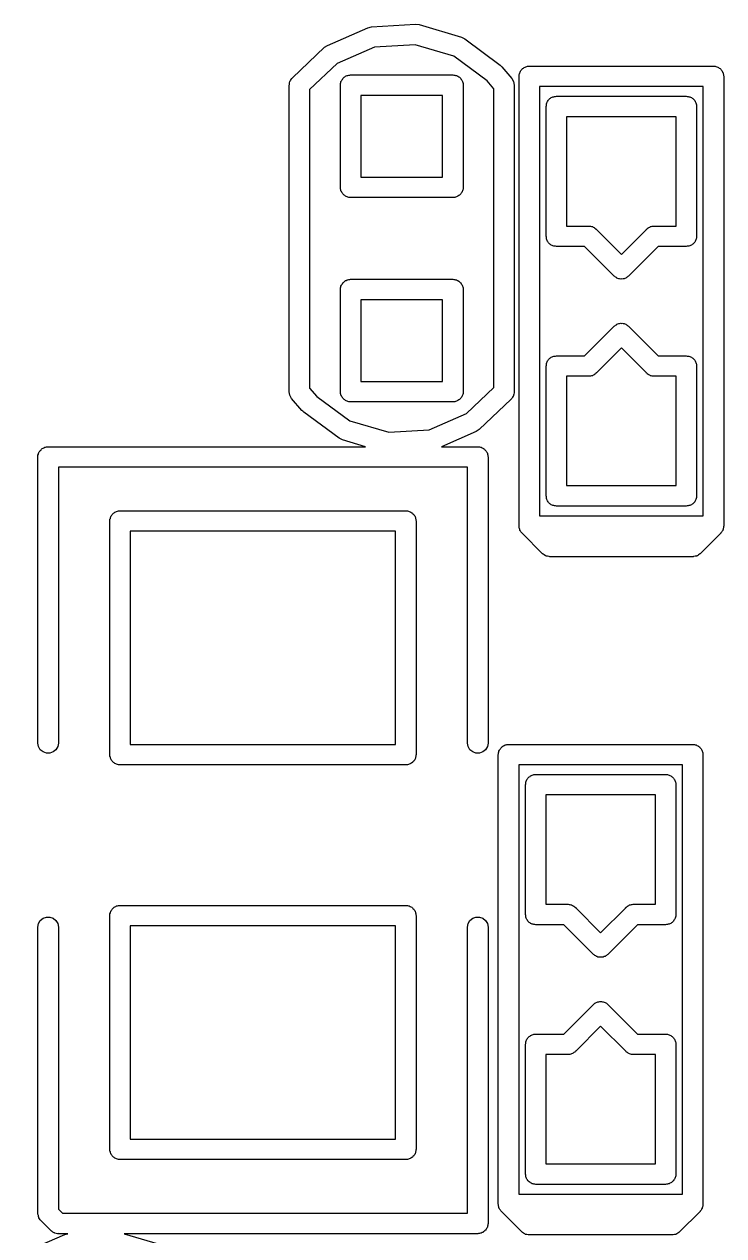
# Model space of a CAD drawing. Extents: x 105.1 to 166.9, y -128.1 to -71.6.
# Drawn here: x 149.02 to 152.44, y -91.99 to -86.06 of the extents above; entities that cross this region are included whole.
import ezdxf

# ---------------------------------------------------------------- set-up
doc = ezdxf.new("R2010")
doc.units = 0
doc.header["$MEASUREMENT"] = 0
doc.layers.add('BLACK', color=7, linetype='CONTINUOUS')

msp = doc.modelspace()

# ---------------------------------------------------------------- linework, layer by layer
at = {"layer": 'Black'}
for p, q in [((150.503, -86.1671), (150.701, -86.081)), ((150.701, -86.081), (150.718, -86.077)), ((150.718, -86.077), (150.934, -86.0638)), ((150.718, -86.077), (150.718, -86.077)), ((150.934, -86.0638), (150.934, -86.0638)), ((150.934, -86.0638), (150.951, -86.0658)), ((150.951, -86.0658), (151.158, -86.1272)), ((150.489, -86.1767), (150.503, -86.1671)), ((150.931, -86.1642), (150.733, -86.1762)), ((151.121, -86.2206), (150.931, -86.1642)), ((151.158, -86.1272), (151.174, -86.1349)), ((151.174, -86.1349), (151.347, -86.2635)), ((150.332, -86.3253), (150.489, -86.1767)), ((150.489, -86.1767), (150.489, -86.1767)), ((150.733, -86.1762), (150.551, -86.2553)), ((151.283, -86.3403), (151.121, -86.2206)), ((150.551, -86.2553), (150.416, -86.3831)), ((151.347, -86.2635), (151.351, -86.2677)), ((151.351, -86.2677), (151.356, -86.2715)), ((151.356, -86.2715), (151.404, -86.3295)), ((151.446, -86.2935), (151.449, -86.2902)), ((151.449, -86.2902), (151.451, -86.2864)), ((151.451, -86.2864), (151.455, -86.2836)), ((151.455, -86.2836), (151.457, -86.2802)), ((151.457, -86.2802), (151.461, -86.278)), ((151.461, -86.278), (151.465, -86.2752)), ((151.465, -86.2752), (151.469, -86.2737)), ((151.469, -86.2737), (151.473, -86.2715)), ((151.473, -86.2715), (151.477, -86.2708)), ((151.477, -86.2708), (151.481, -86.2693)), ((151.481, -86.2693), (151.485, -86.2693)), ((151.485, -86.2693), (151.49, -86.2685)), ((151.49, -86.2685), (152.39, -86.2685)), ((152.39, -86.2685), (152.394, -86.2693)), ((152.394, -86.2693), (152.398, -86.2693)), ((152.398, -86.2693), (152.402, -86.2708)), ((152.402, -86.2708), (152.407, -86.2715)), ((152.407, -86.2715), (152.411, -86.2737)), ((152.411, -86.2737), (152.415, -86.2752)), ((152.415, -86.2752), (152.418, -86.278)), ((152.418, -86.278), (152.422, -86.2802)), ((152.422, -86.2802), (152.425, -86.2836)), ((152.425, -86.2836), (152.428, -86.2864)), ((152.428, -86.2864), (152.43, -86.2902)), ((152.43, -86.2902), (152.433, -86.2935)), ((150.317, -86.3559), (150.318, -86.3503)), ((150.318, -86.3503), (150.319, -86.3445)), ((150.319, -86.3445), (150.321, -86.342)), ((150.321, -86.342), (150.322, -86.3393)), ((150.322, -86.3393), (150.325, -86.3346)), ((150.325, -86.3346), (150.328, -86.3295)), ((150.328, -86.3295), (150.33, -86.3276)), ((150.33, -86.3276), (150.332, -86.3253)), ((150.567, -86.3531), (150.569, -86.349)), ((150.569, -86.3447), (150.571, -86.3409)), ((150.569, -86.349), (150.569, -86.3447)), ((150.571, -86.3409), (150.573, -86.3368)), ((150.573, -86.3368), (150.576, -86.3334)), ((150.576, -86.3334), (150.578, -86.3297)), ((150.578, -86.3297), (150.581, -86.3268)), ((150.581, -86.3268), (150.584, -86.3235)), ((150.584, -86.3235), (150.588, -86.3213)), ((150.588, -86.3213), (150.591, -86.3185)), ((150.591, -86.3185), (150.595, -86.317)), ((150.595, -86.317), (150.599, -86.3148)), ((150.599, -86.3148), (150.603, -86.3141)), ((150.603, -86.3141), (150.608, -86.3126)), ((150.608, -86.3126), (150.612, -86.3126)), ((150.612, -86.3126), (150.616, -86.3118)), ((150.616, -86.3118), (151.116, -86.3118)), ((151.116, -86.3118), (151.121, -86.3126)), ((151.121, -86.3126), (151.125, -86.3126)), ((151.125, -86.3126), (151.129, -86.3141)), ((151.129, -86.3141), (151.133, -86.3148)), ((151.133, -86.3148), (151.137, -86.317)), ((151.137, -86.317), (151.141, -86.3185)), ((151.141, -86.3185), (151.145, -86.3213)), ((151.145, -86.3213), (151.148, -86.3235)), ((151.148, -86.3235), (151.151, -86.3268)), ((151.151, -86.3268), (151.155, -86.3297)), ((151.155, -86.3297), (151.157, -86.3334)), ((151.157, -86.3334), (151.16, -86.3368)), ((151.16, -86.3368), (151.161, -86.3409)), ((151.161, -86.3409), (151.163, -86.3447)), ((151.163, -86.3447), (151.164, -86.349)), ((151.164, -86.349), (151.166, -86.3531)), ((151.316, -86.3798), (151.283, -86.3403)), ((151.404, -86.3295), (151.413, -86.3445)), ((151.413, -86.3445), (151.416, -86.3616)), ((151.44, -86.3098), (151.442, -86.3057)), ((151.44, -86.3142), (151.44, -86.3098)), ((151.44, -86.3185), (151.44, -86.3142)), ((151.44, -88.5185), (151.44, -86.3185)), ((151.442, -86.3057), (151.443, -86.3014)), ((151.443, -86.3014), (151.445, -86.2976)), ((151.445, -86.2976), (151.446, -86.2935)), ((152.433, -86.2935), (152.434, -86.2976)), ((152.434, -86.2976), (152.437, -86.3014)), ((152.437, -86.3014), (152.437, -86.3057)), ((152.437, -86.3057), (152.439, -86.3098)), ((152.439, -86.3098), (152.439, -86.3142)), ((152.439, -86.3142), (152.44, -86.3185)), ((152.44, -86.3185), (152.44, -88.5185)), ((150.316, -86.3616), (150.317, -86.3588)), ((150.316, -87.8617), (150.316, -86.3616)), ((150.317, -86.3588), (150.317, -86.3559)), ((150.416, -86.3831), (150.416, -87.8435)), ((150.566, -86.3618), (150.567, -86.3575)), ((150.566, -86.8618), (150.566, -86.3618)), ((150.567, -86.3575), (150.567, -86.3531)), ((151.166, -86.3531), (151.166, -86.3575)), ((151.166, -86.3575), (151.166, -86.3618)), ((151.166, -86.3618), (151.166, -86.8618)), ((151.316, -87.8403), (151.316, -86.3798)), ((151.416, -86.3616), (151.416, -87.8617)), ((151.54, -86.3685), (151.54, -88.4685)), ((152.34, -86.3685), (151.54, -86.3685)), ((152.34, -88.4685), (152.34, -86.3685)), ((150.666, -86.4118), (150.666, -86.8118)), ((151.066, -86.4118), (150.666, -86.4118)), ((151.066, -86.8118), (151.066, -86.4118)), ((151.572, -86.466), (151.573, -86.4617)), ((151.572, -87.101), (151.572, -86.466)), ((151.573, -86.4573), (151.574, -86.4532)), ((151.573, -86.4617), (151.573, -86.4573)), ((151.574, -86.4532), (151.575, -86.4489)), ((151.575, -86.4489), (151.577, -86.4451)), ((151.577, -86.4451), (151.579, -86.441)), ((151.579, -86.441), (151.582, -86.4377)), ((151.582, -86.4377), (151.584, -86.4339)), ((151.584, -86.4339), (151.587, -86.4311)), ((151.587, -86.4311), (151.59, -86.4277)), ((151.59, -86.4277), (151.594, -86.4255)), ((151.594, -86.4255), (151.597, -86.4227)), ((151.597, -86.4227), (151.601, -86.4212)), ((151.601, -86.4212), (151.605, -86.419)), ((151.605, -86.419), (151.609, -86.4183)), ((151.609, -86.4183), (151.613, -86.4168)), ((151.613, -86.4168), (151.618, -86.4168)), ((151.618, -86.4168), (151.622, -86.416)), ((151.622, -86.416), (152.257, -86.416)), ((152.257, -86.416), (152.261, -86.4168)), ((152.261, -86.4168), (152.266, -86.4168)), ((152.266, -86.4168), (152.27, -86.4183)), ((152.27, -86.4183), (152.274, -86.419)), ((152.274, -86.419), (152.278, -86.4212)), ((152.278, -86.4212), (152.282, -86.4227)), ((152.282, -86.4227), (152.285, -86.4255)), ((152.285, -86.4255), (152.289, -86.4277)), ((152.289, -86.4277), (152.292, -86.4311)), ((152.292, -86.4311), (152.295, -86.4339)), ((152.295, -86.4339), (152.298, -86.4377)), ((152.298, -86.4377), (152.3, -86.441)), ((152.3, -86.441), (152.302, -86.4451)), ((152.302, -86.4451), (152.304, -86.4489)), ((152.304, -86.4489), (152.305, -86.4532)), ((152.305, -86.4532), (152.306, -86.4573)), ((152.306, -86.4573), (152.306, -86.4617)), ((152.306, -86.4617), (152.307, -86.466)), ((152.307, -86.466), (152.307, -87.101)), ((151.672, -86.516), (151.672, -87.051)), ((152.207, -86.516), (151.672, -86.516)), ((152.207, -87.051), (152.207, -86.516)), ((150.666, -86.8118), (151.066, -86.8118)), ((150.567, -86.8661), (150.566, -86.8618)), ((150.567, -86.8705), (150.567, -86.8661)), ((150.569, -86.8746), (150.567, -86.8705)), ((150.569, -86.8789), (150.569, -86.8746)), ((150.571, -86.8827), (150.569, -86.8789)), ((150.573, -86.8868), (150.571, -86.8827)), ((151.161, -86.8827), (151.16, -86.8868)), ((151.163, -86.8789), (151.161, -86.8827)), ((151.164, -86.8746), (151.163, -86.8789)), ((151.166, -86.8705), (151.164, -86.8746)), ((151.166, -86.8618), (151.166, -86.8661)), ((151.166, -86.8661), (151.166, -86.8705)), ((150.576, -86.8902), (150.573, -86.8868)), ((150.578, -86.8939), (150.576, -86.8902)), ((150.581, -86.8968), (150.578, -86.8939)), ((150.584, -86.9001), (150.581, -86.8968)), ((150.588, -86.9023), (150.584, -86.9001)), ((150.591, -86.9051), (150.588, -86.9023)), ((150.595, -86.9066), (150.591, -86.9051)), ((150.599, -86.9088), (150.595, -86.9066)), ((150.603, -86.9095), (150.599, -86.9088)), ((150.608, -86.911), (150.603, -86.9095)), ((150.612, -86.911), (150.608, -86.911)), ((150.616, -86.9118), (150.612, -86.911)), ((151.116, -86.9118), (150.616, -86.9118)), ((151.121, -86.911), (151.116, -86.9118)), ((151.125, -86.911), (151.121, -86.911)), ((151.129, -86.9095), (151.125, -86.911)), ((151.133, -86.9088), (151.129, -86.9095)), ((151.137, -86.9066), (151.133, -86.9088)), ((151.141, -86.9051), (151.137, -86.9066)), ((151.145, -86.9023), (151.141, -86.9051)), ((151.148, -86.9001), (151.145, -86.9023)), ((151.151, -86.8968), (151.148, -86.9001)), ((151.155, -86.8939), (151.151, -86.8968)), ((151.157, -86.8902), (151.155, -86.8939)), ((151.16, -86.8868), (151.157, -86.8902)), ((151.672, -87.051), (151.781, -87.051)), ((151.781, -87.051), (151.785, -87.0518)), ((151.785, -87.0518), (151.789, -87.0518)), ((151.789, -87.0518), (151.793, -87.0533)), ((151.793, -87.0533), (151.798, -87.054)), ((151.798, -87.054), (151.802, -87.0562)), ((151.802, -87.0562), (151.806, -87.0577)), ((151.806, -87.0577), (151.809, -87.0605)), ((151.809, -87.0605), (151.813, -87.0627)), ((151.813, -87.0627), (151.815, -87.0659)), ((152.064, -87.0659), (152.066, -87.0627)), ((152.066, -87.0627), (152.07, -87.0605)), ((152.07, -87.0605), (152.074, -87.0577)), ((152.074, -87.0577), (152.078, -87.0562)), ((152.078, -87.0562), (152.082, -87.054)), ((152.082, -87.054), (152.086, -87.0533)), ((152.086, -87.0533), (152.09, -87.0518)), ((152.09, -87.0518), (152.094, -87.0518)), ((152.094, -87.0518), (152.099, -87.051)), ((152.099, -87.051), (152.207, -87.051)), ((151.573, -87.1053), (151.572, -87.101)), ((151.573, -87.1097), (151.573, -87.1053)), ((151.574, -87.1138), (151.573, -87.1097)), ((151.575, -87.1181), (151.574, -87.1138)), ((151.577, -87.1219), (151.575, -87.1181)), ((151.579, -87.126), (151.577, -87.1219)), ((151.815, -87.0659), (151.816, -87.0663)), ((151.816, -87.0663), (151.817, -87.0671)), ((151.817, -87.0671), (151.819, -87.0689)), ((151.819, -87.0689), (151.819, -87.0697)), ((151.819, -87.0697), (151.94, -87.1899)), ((151.94, -87.1899), (152.06, -87.0697)), ((152.06, -87.0689), (152.062, -87.0671)), ((152.06, -87.0697), (152.06, -87.0689)), ((152.062, -87.0671), (152.063, -87.0663)), ((152.063, -87.0663), (152.064, -87.0659)), ((152.302, -87.1219), (152.3, -87.126)), ((152.304, -87.1181), (152.302, -87.1219)), ((152.305, -87.1138), (152.304, -87.1181)), ((152.306, -87.1097), (152.305, -87.1138)), ((152.307, -87.101), (152.306, -87.1053)), ((152.306, -87.1053), (152.306, -87.1097)), ((151.582, -87.1294), (151.579, -87.126)), ((151.584, -87.1331), (151.582, -87.1294)), ((151.587, -87.136), (151.584, -87.1331)), ((151.59, -87.1393), (151.587, -87.136)), ((151.594, -87.1415), (151.59, -87.1393)), ((151.597, -87.1443), (151.594, -87.1415)), ((151.601, -87.1458), (151.597, -87.1443)), ((151.605, -87.148), (151.601, -87.1458)), ((151.609, -87.1487), (151.605, -87.148)), ((151.613, -87.1502), (151.609, -87.1487)), ((151.618, -87.1502), (151.613, -87.1502)), ((151.622, -87.151), (151.618, -87.1502)), ((151.759, -87.151), (151.622, -87.151)), ((151.904, -87.296), (151.759, -87.151)), ((152.12, -87.151), (151.975, -87.296)), ((152.257, -87.151), (152.12, -87.151)), ((152.261, -87.1502), (152.257, -87.151)), ((152.266, -87.1502), (152.261, -87.1502)), ((152.27, -87.1487), (152.266, -87.1502)), ((152.274, -87.148), (152.27, -87.1487)), ((152.278, -87.1458), (152.274, -87.148)), ((152.282, -87.1443), (152.278, -87.1458)), ((152.285, -87.1415), (152.282, -87.1443)), ((152.289, -87.1393), (152.285, -87.1415)), ((152.292, -87.136), (152.289, -87.1393)), ((152.295, -87.1331), (152.292, -87.136)), ((152.298, -87.1294), (152.295, -87.1331)), ((152.3, -87.126), (152.298, -87.1294)), ((151.908, -87.2985), (151.904, -87.296)), ((151.911, -87.3016), (151.908, -87.2985)), ((151.971, -87.2985), (151.968, -87.3016)), ((151.975, -87.296), (151.971, -87.2985)), ((150.566, -87.3615), (150.567, -87.3572)), ((150.567, -87.3529), (150.569, -87.3488)), ((150.567, -87.3572), (150.567, -87.3529)), ((150.569, -87.3444), (150.571, -87.3407)), ((150.569, -87.3488), (150.569, -87.3444)), ((150.571, -87.3407), (150.573, -87.3365)), ((150.573, -87.3365), (150.576, -87.3332)), ((150.576, -87.3332), (150.578, -87.3294)), ((150.578, -87.3294), (150.581, -87.3266)), ((150.581, -87.3266), (150.584, -87.3232)), ((150.584, -87.3232), (150.588, -87.3211)), ((150.588, -87.3211), (150.591, -87.3182)), ((150.591, -87.3182), (150.595, -87.3167)), ((150.595, -87.3167), (150.599, -87.3146)), ((150.599, -87.3146), (150.603, -87.3138)), ((150.603, -87.3138), (150.608, -87.3123)), ((150.608, -87.3123), (150.612, -87.3123)), ((150.612, -87.3123), (150.616, -87.3115)), ((150.616, -87.3115), (151.116, -87.3115)), ((151.116, -87.3115), (151.121, -87.3123)), ((151.121, -87.3123), (151.125, -87.3123)), ((151.125, -87.3123), (151.129, -87.3138)), ((151.129, -87.3138), (151.133, -87.3146)), ((151.133, -87.3146), (151.137, -87.3167)), ((151.137, -87.3167), (151.141, -87.3182)), ((151.141, -87.3182), (151.145, -87.3211)), ((151.145, -87.3211), (151.148, -87.3232)), ((151.148, -87.3232), (151.151, -87.3266)), ((151.151, -87.3266), (151.155, -87.3294)), ((151.155, -87.3294), (151.157, -87.3332)), ((151.157, -87.3332), (151.16, -87.3365)), ((151.16, -87.3365), (151.161, -87.3407)), ((151.161, -87.3407), (151.163, -87.3444)), ((151.163, -87.3444), (151.164, -87.3488)), ((151.164, -87.3488), (151.166, -87.3529)), ((151.166, -87.3529), (151.166, -87.3572)), ((151.166, -87.3572), (151.166, -87.3615)), ((151.915, -87.3034), (151.911, -87.3016)), ((151.918, -87.3059), (151.915, -87.3034)), ((151.923, -87.3071), (151.918, -87.3059)), ((151.927, -87.3089), (151.923, -87.3071)), ((151.931, -87.3093), (151.927, -87.3089)), ((151.935, -87.3104), (151.931, -87.3093)), ((151.94, -87.31), (151.935, -87.3104)), ((151.944, -87.3104), (151.94, -87.31)), ((151.948, -87.3093), (151.944, -87.3104)), ((151.953, -87.3089), (151.948, -87.3093)), ((151.957, -87.3071), (151.953, -87.3089)), ((151.961, -87.3059), (151.957, -87.3071)), ((151.964, -87.3034), (151.961, -87.3059)), ((151.968, -87.3016), (151.964, -87.3034)), ((150.566, -87.8615), (150.566, -87.3615)), ((150.666, -87.4115), (150.666, -87.8115)), ((151.066, -87.4115), (150.666, -87.4115)), ((151.066, -87.8115), (151.066, -87.4115)), ((151.166, -87.3615), (151.166, -87.8615)), ((151.908, -87.5385), (151.911, -87.5354)), ((151.911, -87.5354), (151.915, -87.5336)), ((151.915, -87.5336), (151.918, -87.5311)), ((151.918, -87.5311), (151.923, -87.5299)), ((151.923, -87.5299), (151.927, -87.5281)), ((151.927, -87.5281), (151.931, -87.5277)), ((151.931, -87.5277), (151.935, -87.5266)), ((151.935, -87.5266), (151.94, -87.527)), ((151.94, -87.527), (151.944, -87.5266)), ((151.944, -87.5266), (151.948, -87.5277)), ((151.948, -87.5277), (151.953, -87.5281)), ((151.953, -87.5281), (151.957, -87.5299)), ((151.957, -87.5299), (151.961, -87.5311)), ((151.961, -87.5311), (151.964, -87.5336)), ((151.964, -87.5336), (151.968, -87.5354)), ((151.968, -87.5354), (151.971, -87.5385)), ((151.759, -87.686), (151.904, -87.541)), ((151.904, -87.541), (151.908, -87.5385)), ((151.971, -87.5385), (151.975, -87.541)), ((151.975, -87.541), (152.12, -87.686)), ((151.94, -87.6471), (151.819, -87.7673)), ((152.06, -87.7673), (151.94, -87.6471)), ((151.575, -87.7189), (151.577, -87.7151)), ((151.577, -87.7151), (151.579, -87.711)), ((151.579, -87.711), (151.582, -87.7077)), ((151.582, -87.7077), (151.584, -87.7039)), ((151.584, -87.7039), (151.587, -87.7011)), ((151.587, -87.7011), (151.59, -87.6977)), ((151.59, -87.6977), (151.594, -87.6955)), ((151.594, -87.6955), (151.597, -87.6927)), ((151.597, -87.6927), (151.601, -87.6912)), ((151.601, -87.6912), (151.605, -87.689)), ((151.605, -87.689), (151.609, -87.6883)), ((151.609, -87.6883), (151.613, -87.6868)), ((151.613, -87.6868), (151.618, -87.6868)), ((151.618, -87.6868), (151.622, -87.686)), ((151.622, -87.686), (151.759, -87.686)), ((152.12, -87.686), (152.257, -87.686)), ((152.257, -87.686), (152.261, -87.6868)), ((152.261, -87.6868), (152.266, -87.6868)), ((152.266, -87.6868), (152.27, -87.6883)), ((152.27, -87.6883), (152.274, -87.689)), ((152.274, -87.689), (152.278, -87.6912)), ((152.278, -87.6912), (152.282, -87.6927)), ((152.282, -87.6927), (152.285, -87.6955)), ((152.285, -87.6955), (152.289, -87.6977)), ((152.289, -87.6977), (152.292, -87.7011)), ((152.292, -87.7011), (152.295, -87.7039)), ((152.295, -87.7039), (152.298, -87.7077)), ((152.298, -87.7077), (152.3, -87.711)), ((152.3, -87.711), (152.302, -87.7151)), ((152.302, -87.7151), (152.304, -87.7189)), ((151.572, -87.736), (151.573, -87.7317)), ((151.572, -88.371), (151.572, -87.736)), ((151.573, -87.7273), (151.574, -87.7232)), ((151.573, -87.7317), (151.573, -87.7273)), ((151.574, -87.7232), (151.575, -87.7189)), ((151.813, -87.7743), (151.809, -87.7765)), ((151.815, -87.7711), (151.813, -87.7743)), ((151.816, -87.7707), (151.815, -87.7711)), ((151.817, -87.7699), (151.816, -87.7707)), ((151.819, -87.7681), (151.817, -87.7699)), ((151.819, -87.7673), (151.819, -87.7681)), ((152.06, -87.7681), (152.06, -87.7673)), ((152.062, -87.7699), (152.06, -87.7681)), ((152.063, -87.7708), (152.062, -87.7699)), ((152.064, -87.7711), (152.063, -87.7708)), ((152.066, -87.7743), (152.064, -87.7711)), ((152.07, -87.7765), (152.066, -87.7743)), ((152.304, -87.7189), (152.305, -87.7232)), ((152.305, -87.7232), (152.306, -87.7273)), ((152.306, -87.7273), (152.306, -87.7317)), ((152.306, -87.7317), (152.307, -87.736)), ((152.307, -87.736), (152.307, -88.371)), ((150.666, -87.8115), (151.066, -87.8115)), ((151.781, -87.786), (151.672, -87.786)), ((151.672, -87.786), (151.672, -88.321)), ((151.785, -87.7852), (151.781, -87.786)), ((151.789, -87.7852), (151.785, -87.7852)), ((151.793, -87.7837), (151.789, -87.7852)), ((151.798, -87.783), (151.793, -87.7837)), ((151.802, -87.7808), (151.798, -87.783)), ((151.806, -87.7793), (151.802, -87.7808)), ((151.809, -87.7765), (151.806, -87.7793)), ((152.074, -87.7793), (152.07, -87.7765)), ((152.078, -87.7808), (152.074, -87.7793)), ((152.082, -87.783), (152.078, -87.7808)), ((152.086, -87.7837), (152.082, -87.783)), ((152.09, -87.7852), (152.086, -87.7837)), ((152.094, -87.7852), (152.09, -87.7852)), ((152.099, -87.786), (152.094, -87.7852)), ((152.207, -87.786), (152.099, -87.786)), ((152.207, -88.321), (152.207, -87.786)), ((150.319, -87.8788), (150.316, -87.8617)), ((150.328, -87.8939), (150.319, -87.8788)), ((150.416, -87.8435), (150.451, -87.8845)), ((150.451, -87.8845), (150.612, -88.0038)), ((150.567, -87.8659), (150.566, -87.8615)), ((150.567, -87.8702), (150.567, -87.8659)), ((150.569, -87.8743), (150.567, -87.8702)), ((150.569, -87.8786), (150.569, -87.8743)), ((150.571, -87.8824), (150.569, -87.8786)), ((150.573, -87.8865), (150.571, -87.8824)), ((150.576, -87.8899), (150.573, -87.8865)), ((150.578, -87.8937), (150.576, -87.8899)), ((151.157, -87.8899), (151.155, -87.8937)), ((151.16, -87.8865), (151.157, -87.8899)), ((151.161, -87.8824), (151.16, -87.8865)), ((151.163, -87.8786), (151.161, -87.8824)), ((151.164, -87.8743), (151.163, -87.8786)), ((151.166, -87.8702), (151.164, -87.8743)), ((151.166, -87.8615), (151.166, -87.8659)), ((151.166, -87.8659), (151.166, -87.8702)), ((151.182, -87.9682), (151.316, -87.8403)), ((151.407, -87.8887), (151.404, -87.8939)), ((151.411, -87.884), (151.407, -87.8887)), ((151.412, -87.8813), (151.411, -87.884)), ((151.413, -87.8788), (151.412, -87.8813)), ((151.414, -87.873), (151.413, -87.8788)), ((151.416, -87.8673), (151.414, -87.873)), ((151.416, -87.8617), (151.416, -87.8645)), ((151.416, -87.8645), (151.416, -87.8673)), ((150.378, -87.9534), (150.328, -87.8939)), ((150.581, -87.8965), (150.578, -87.8937)), ((150.584, -87.8998), (150.581, -87.8965)), ((150.588, -87.902), (150.584, -87.8998)), ((150.591, -87.9048), (150.588, -87.902)), ((150.595, -87.9063), (150.591, -87.9048)), ((150.599, -87.9085), (150.595, -87.9063)), ((150.603, -87.9093), (150.599, -87.9085)), ((150.608, -87.9108), (150.603, -87.9093)), ((150.612, -87.9108), (150.608, -87.9108)), ((150.616, -87.9115), (150.612, -87.9108)), ((151.116, -87.9115), (150.616, -87.9115)), ((151.121, -87.9108), (151.116, -87.9115)), ((151.125, -87.9108), (151.121, -87.9108)), ((151.129, -87.9093), (151.125, -87.9108)), ((151.133, -87.9085), (151.129, -87.9093)), ((151.137, -87.9063), (151.133, -87.9085)), ((151.141, -87.9048), (151.137, -87.9063)), ((151.145, -87.902), (151.141, -87.9048)), ((151.148, -87.8998), (151.145, -87.902)), ((151.151, -87.8965), (151.148, -87.8998)), ((151.155, -87.8937), (151.151, -87.8965)), ((151.401, -87.898), (151.244, -88.0467)), ((151.402, -87.8957), (151.401, -87.898)), ((151.404, -87.8939), (151.402, -87.8957)), ((150.383, -87.9572), (150.378, -87.9534)), ((150.387, -87.9615), (150.383, -87.9572)), ((150.56, -88.0895), (150.387, -87.9615)), ((150.612, -88.0038), (150.803, -88.0598)), ((151, -88.0474), (151.182, -87.9682)), ((150.803, -88.0598), (151, -88.0474)), ((151.23, -88.0563), (151.06, -88.1305)), ((151.244, -88.0467), (151.23, -88.0563)), ((150.576, -88.0972), (150.56, -88.0895)), ((150.689, -88.1305), (150.576, -88.0972)), ((149.088, -88.1718), (149.09, -88.1677)), ((149.088, -88.1762), (149.088, -88.1718)), ((149.088, -88.1805), (149.088, -88.1762)), ((149.088, -89.5805), (149.088, -88.1805)), ((149.09, -88.1677), (149.091, -88.1634)), ((149.091, -88.1634), (149.093, -88.1596)), ((149.093, -88.1596), (149.094, -88.1555)), ((149.094, -88.1555), (149.097, -88.1521)), ((149.097, -88.1521), (149.099, -88.1483)), ((149.099, -88.1483), (149.103, -88.1455)), ((149.103, -88.1455), (149.106, -88.1422)), ((149.106, -88.1422), (149.109, -88.14)), ((149.109, -88.14), (149.113, -88.1372)), ((149.113, -88.1372), (149.117, -88.1357)), ((149.117, -88.1357), (149.121, -88.1335)), ((149.121, -88.1335), (149.125, -88.1327)), ((149.125, -88.1327), (149.129, -88.1312)), ((149.129, -88.1312), (149.133, -88.1312)), ((149.133, -88.1312), (149.138, -88.1305)), ((149.138, -88.1305), (150.689, -88.1305)), ((151.06, -88.1305), (151.238, -88.1305)), ((151.238, -88.1305), (151.242, -88.1312)), ((151.242, -88.1312), (151.246, -88.1312)), ((151.246, -88.1312), (151.251, -88.1327)), ((151.251, -88.1327), (151.255, -88.1335)), ((151.255, -88.1335), (151.259, -88.1357)), ((151.259, -88.1357), (151.263, -88.1372)), ((151.263, -88.1372), (151.266, -88.14)), ((151.266, -88.14), (151.27, -88.1422)), ((151.27, -88.1422), (151.273, -88.1455)), ((151.273, -88.1455), (151.276, -88.1483)), ((151.276, -88.1483), (151.278, -88.1521)), ((151.278, -88.1521), (151.281, -88.1555)), ((151.281, -88.1555), (151.283, -88.1596)), ((151.283, -88.1596), (151.285, -88.1634)), ((151.285, -88.1634), (151.286, -88.1677)), ((151.286, -88.1677), (151.287, -88.1718)), ((151.287, -88.1718), (151.287, -88.1762)), ((151.287, -88.1762), (151.288, -88.1805)), ((151.288, -88.1805), (151.288, -89.5805)), ((151.188, -88.2305), (149.188, -88.2305)), ((149.188, -88.2305), (149.188, -89.5805)), ((151.188, -89.5805), (151.188, -88.2305)), ((151.672, -88.321), (152.207, -88.321)), ((151.573, -88.3753), (151.572, -88.371)), ((151.573, -88.3797), (151.573, -88.3753)), ((151.574, -88.3838), (151.573, -88.3797)), ((151.575, -88.3881), (151.574, -88.3838)), ((151.577, -88.3919), (151.575, -88.3881)), ((151.579, -88.396), (151.577, -88.3919)), ((151.582, -88.3994), (151.579, -88.396)), ((151.584, -88.4031), (151.582, -88.3994)), ((151.587, -88.406), (151.584, -88.4031)), ((151.59, -88.4093), (151.587, -88.406)), ((151.594, -88.4115), (151.59, -88.4093)), ((151.597, -88.4143), (151.594, -88.4115)), ((151.601, -88.4158), (151.597, -88.4143)), ((151.605, -88.418), (151.601, -88.4158)), ((151.609, -88.4188), (151.605, -88.418)), ((151.613, -88.4202), (151.609, -88.4188)), ((151.618, -88.4202), (151.613, -88.4202)), ((151.622, -88.421), (151.618, -88.4202)), ((152.257, -88.421), (151.622, -88.421)), ((152.261, -88.4202), (152.257, -88.421)), ((152.266, -88.4202), (152.261, -88.4202)), ((152.27, -88.4188), (152.266, -88.4202)), ((152.274, -88.418), (152.27, -88.4188)), ((152.278, -88.4158), (152.274, -88.418)), ((152.282, -88.4143), (152.278, -88.4158)), ((152.285, -88.4115), (152.282, -88.4143)), ((152.289, -88.4093), (152.285, -88.4115)), ((152.292, -88.406), (152.289, -88.4093)), ((152.295, -88.4031), (152.292, -88.406)), ((152.298, -88.3994), (152.295, -88.4031)), ((152.3, -88.396), (152.298, -88.3994)), ((152.302, -88.3919), (152.3, -88.396)), ((152.304, -88.3881), (152.302, -88.3919)), ((152.305, -88.3838), (152.304, -88.3881)), ((152.306, -88.3797), (152.305, -88.3838)), ((152.307, -88.371), (152.306, -88.3753)), ((152.306, -88.3753), (152.306, -88.3797)), ((149.44, -88.4852), (149.442, -88.4811)), ((149.44, -88.4896), (149.44, -88.4852)), ((149.442, -88.4768), (149.444, -88.473)), ((149.442, -88.4811), (149.442, -88.4768)), ((149.444, -88.473), (149.446, -88.4689)), ((149.446, -88.4689), (149.449, -88.4656)), ((149.449, -88.4656), (149.451, -88.4618)), ((149.451, -88.4618), (149.454, -88.459)), ((149.454, -88.459), (149.457, -88.4556)), ((149.457, -88.4556), (149.461, -88.4534)), ((149.461, -88.4534), (149.464, -88.4506)), ((149.464, -88.4506), (149.468, -88.4491)), ((149.468, -88.4491), (149.472, -88.4469)), ((149.472, -88.4469), (149.476, -88.4462)), ((149.476, -88.4462), (149.481, -88.4447)), ((149.481, -88.4447), (149.485, -88.4447)), ((149.485, -88.4447), (149.489, -88.4439)), ((149.489, -88.4439), (150.886, -88.4439)), ((150.886, -88.4439), (150.891, -88.4447)), ((150.891, -88.4447), (150.895, -88.4447)), ((150.895, -88.4447), (150.899, -88.4462)), ((150.899, -88.4462), (150.903, -88.4469)), ((150.903, -88.4469), (150.907, -88.4491)), ((150.907, -88.4491), (150.911, -88.4506)), ((150.911, -88.4506), (150.915, -88.4534)), ((150.915, -88.4534), (150.918, -88.4556)), ((150.918, -88.4556), (150.921, -88.459)), ((150.921, -88.459), (150.925, -88.4618)), ((150.925, -88.4618), (150.927, -88.4656)), ((150.927, -88.4656), (150.93, -88.4689)), ((150.93, -88.4689), (150.931, -88.473)), ((150.931, -88.473), (150.933, -88.4768)), ((150.933, -88.4768), (150.934, -88.4811)), ((150.934, -88.4811), (150.935, -88.4852)), ((150.935, -88.4852), (150.935, -88.4896)), ((151.54, -88.4685), (152.34, -88.4685)), ((149.439, -88.4939), (149.44, -88.4896)), ((149.439, -89.6369), (149.439, -88.4939)), ((149.539, -88.5439), (149.539, -89.5869)), ((150.836, -88.5439), (149.539, -88.5439)), ((150.836, -89.5869), (150.836, -88.5439)), ((150.935, -88.4896), (150.936, -88.4939)), ((150.936, -88.4939), (150.936, -89.6369)), ((151.44, -88.5207), (151.44, -88.5185)), ((151.44, -88.5229), (151.44, -88.5207)), ((151.44, -88.525), (151.44, -88.5229)), ((151.44, -88.5272), (151.44, -88.525)), ((151.442, -88.5313), (151.44, -88.5272)), ((151.443, -88.5356), (151.442, -88.5313)), ((151.444, -88.5375), (151.443, -88.5356)), ((151.444, -88.5396), (151.444, -88.5375)), ((151.446, -88.5414), (151.444, -88.5396)), ((151.446, -88.5435), (151.446, -88.5414)), ((151.449, -88.5469), (151.446, -88.5435)), ((152.433, -88.5435), (152.43, -88.5469)), ((152.434, -88.5414), (152.433, -88.5435)), ((152.435, -88.5396), (152.434, -88.5414)), ((152.436, -88.5375), (152.435, -88.5396)), ((152.437, -88.5356), (152.436, -88.5375)), ((152.439, -88.5272), (152.437, -88.5313)), ((152.437, -88.5313), (152.437, -88.5356)), ((152.44, -88.5185), (152.439, -88.5207)), ((152.439, -88.5207), (152.439, -88.5229)), ((152.439, -88.5229), (152.439, -88.525)), ((152.439, -88.525), (152.439, -88.5272)), ((151.451, -88.5506), (151.449, -88.5469)), ((151.453, -88.5521), (151.451, -88.5506)), ((151.454, -88.5539), (151.453, -88.5521)), ((151.554, -88.6539), (151.454, -88.5539)), ((152.425, -88.5539), (152.325, -88.6539)), ((152.426, -88.5521), (152.425, -88.5539)), ((152.428, -88.5506), (152.426, -88.5521)), ((152.43, -88.5469), (152.428, -88.5506)), ((151.556, -88.6551), (151.554, -88.6539)), ((151.557, -88.6568), (151.556, -88.6551)), ((151.563, -88.6601), (151.557, -88.6568)), ((151.568, -88.6638), (151.563, -88.6601)), ((152.316, -88.6601), (152.311, -88.6638)), ((152.322, -88.6568), (152.316, -88.6601)), ((152.323, -88.6551), (152.322, -88.6568)), ((152.325, -88.6539), (152.323, -88.6551)), ((151.571, -88.6644), (151.568, -88.6638)), ((151.573, -88.6655), (151.571, -88.6644)), ((151.579, -88.6666), (151.573, -88.6655)), ((151.585, -88.6683), (151.579, -88.6666)), ((151.587, -88.6681), (151.585, -88.6683)), ((151.59, -88.6685), (151.587, -88.6681)), ((152.29, -88.6685), (151.59, -88.6685)), ((152.292, -88.6681), (152.29, -88.6685)), ((152.294, -88.6683), (152.292, -88.6681)), ((152.3, -88.6666), (152.294, -88.6683)), ((152.307, -88.6655), (152.3, -88.6666)), ((152.309, -88.6644), (152.307, -88.6655)), ((152.311, -88.6638), (152.309, -88.6644)), ((149.091, -89.5976), (149.088, -89.5805)), ((149.099, -89.6127), (149.091, -89.5976)), ((149.185, -89.5976), (149.176, -89.6127)), ((149.188, -89.5805), (149.185, -89.5976)), ((149.539, -89.5869), (150.836, -89.5869)), ((151.191, -89.5976), (151.188, -89.5805)), ((151.199, -89.6127), (151.191, -89.5976)), ((151.285, -89.5976), (151.276, -89.6127)), ((151.288, -89.5805), (151.285, -89.5976)), ((151.344, -89.6156), (151.345, -89.6115)), ((151.345, -89.6115), (151.348, -89.6082)), ((151.348, -89.6082), (151.35, -89.6044)), ((151.35, -89.6044), (151.353, -89.6016)), ((151.353, -89.6016), (151.356, -89.5982)), ((151.356, -89.5982), (151.36, -89.596)), ((151.36, -89.596), (151.363, -89.5932)), ((151.363, -89.5932), (151.367, -89.5917)), ((151.367, -89.5917), (151.371, -89.5895)), ((151.371, -89.5895), (151.376, -89.5888)), ((151.376, -89.5888), (151.38, -89.5873)), ((151.38, -89.5873), (151.384, -89.5873)), ((151.384, -89.5873), (151.388, -89.5865)), ((151.388, -89.5865), (152.288, -89.5865)), ((152.288, -89.5865), (152.293, -89.5873)), ((152.293, -89.5873), (152.297, -89.5873)), ((152.297, -89.5873), (152.301, -89.5888)), ((152.301, -89.5888), (152.305, -89.5895)), ((152.305, -89.5895), (152.309, -89.5917)), ((152.309, -89.5917), (152.313, -89.5932)), ((152.313, -89.5932), (152.317, -89.596)), ((152.317, -89.596), (152.321, -89.5982)), ((152.321, -89.5982), (152.323, -89.6016)), ((152.323, -89.6016), (152.327, -89.6044)), ((152.327, -89.6044), (152.329, -89.6082)), ((152.329, -89.6082), (152.332, -89.6115)), ((152.332, -89.6115), (152.333, -89.6156)), ((149.113, -89.6238), (149.099, -89.6127)), ((149.129, -89.6298), (149.113, -89.6238)), ((149.146, -89.6298), (149.129, -89.6298)), ((149.163, -89.6238), (149.146, -89.6298)), ((149.176, -89.6127), (149.163, -89.6238)), ((149.44, -89.6412), (149.439, -89.6369)), ((149.44, -89.6456), (149.44, -89.6412)), ((149.442, -89.6497), (149.44, -89.6456)), ((149.442, -89.654), (149.442, -89.6497)), ((149.444, -89.6578), (149.442, -89.654)), ((149.446, -89.6619), (149.444, -89.6578)), ((149.449, -89.6653), (149.446, -89.6619)), ((149.451, -89.6691), (149.449, -89.6653)), ((149.454, -89.6719), (149.451, -89.6691)), ((150.925, -89.6691), (150.921, -89.6719)), ((150.927, -89.6653), (150.925, -89.6691)), ((150.93, -89.6619), (150.927, -89.6653)), ((150.931, -89.6578), (150.93, -89.6619)), ((150.933, -89.654), (150.931, -89.6578)), ((150.934, -89.6497), (150.933, -89.654)), ((150.935, -89.6456), (150.934, -89.6497)), ((150.936, -89.6369), (150.935, -89.6412)), ((150.935, -89.6412), (150.935, -89.6456)), ((151.213, -89.6238), (151.199, -89.6127)), ((151.229, -89.6298), (151.213, -89.6238)), ((151.246, -89.6298), (151.229, -89.6298)), ((151.263, -89.6238), (151.246, -89.6298)), ((151.276, -89.6127), (151.263, -89.6238)), ((151.338, -89.6365), (151.339, -89.6322)), ((151.338, -91.8365), (151.338, -89.6365)), ((151.339, -89.6278), (151.341, -89.6237)), ((151.339, -89.6322), (151.339, -89.6278)), ((151.341, -89.6194), (151.344, -89.6156)), ((151.341, -89.6237), (151.341, -89.6194)), ((152.333, -89.6156), (152.335, -89.6194)), ((152.335, -89.6194), (152.336, -89.6237)), ((152.336, -89.6237), (152.338, -89.6278)), ((152.338, -89.6278), (152.338, -89.6322)), ((152.338, -89.6322), (152.338, -89.6365)), ((152.338, -89.6365), (152.338, -91.8365)), ((149.457, -89.6752), (149.454, -89.6719)), ((149.461, -89.6774), (149.457, -89.6752)), ((149.464, -89.6802), (149.461, -89.6774)), ((149.468, -89.6817), (149.464, -89.6802)), ((149.472, -89.6839), (149.468, -89.6817)), ((149.476, -89.6847), (149.472, -89.6839)), ((149.481, -89.6862), (149.476, -89.6847)), ((149.485, -89.6862), (149.481, -89.6862)), ((149.489, -89.6869), (149.485, -89.6862)), ((150.886, -89.6869), (149.489, -89.6869)), ((150.891, -89.6862), (150.886, -89.6869)), ((150.895, -89.6862), (150.891, -89.6862)), ((150.899, -89.6847), (150.895, -89.6862)), ((150.903, -89.6839), (150.899, -89.6847)), ((150.907, -89.6817), (150.903, -89.6839)), ((150.911, -89.6802), (150.907, -89.6817)), ((150.915, -89.6774), (150.911, -89.6802)), ((150.918, -89.6752), (150.915, -89.6774)), ((150.921, -89.6719), (150.918, -89.6752)), ((151.438, -89.6865), (151.438, -91.7865)), ((152.238, -89.6865), (151.438, -89.6865)), ((152.238, -91.7865), (152.238, -89.6865)), ((151.471, -89.784), (151.472, -89.7797)), ((151.471, -90.419), (151.471, -89.784)), ((151.472, -89.7753), (151.473, -89.7712)), ((151.472, -89.7797), (151.472, -89.7753)), ((151.473, -89.7712), (151.474, -89.7669)), ((151.474, -89.7669), (151.476, -89.7631)), ((151.476, -89.7631), (151.478, -89.759)), ((151.478, -89.759), (151.48, -89.7557)), ((151.48, -89.7557), (151.483, -89.7519)), ((151.483, -89.7519), (151.486, -89.7491)), ((151.486, -89.7491), (151.489, -89.7457)), ((151.489, -89.7457), (151.493, -89.7435)), ((151.493, -89.7435), (151.496, -89.7407)), ((151.496, -89.7407), (151.5, -89.7392)), ((151.5, -89.7392), (151.504, -89.737)), ((151.504, -89.737), (151.508, -89.7363)), ((151.508, -89.7363), (151.512, -89.7348)), ((151.512, -89.7348), (151.517, -89.7348)), ((151.517, -89.7348), (151.521, -89.734)), ((151.521, -89.734), (152.156, -89.734)), ((152.156, -89.734), (152.16, -89.7348)), ((152.16, -89.7348), (152.165, -89.7348)), ((152.165, -89.7348), (152.169, -89.7363)), ((152.169, -89.7363), (152.173, -89.737)), ((152.173, -89.737), (152.177, -89.7392)), ((152.177, -89.7392), (152.181, -89.7407)), ((152.181, -89.7407), (152.184, -89.7435)), ((152.184, -89.7435), (152.188, -89.7457)), ((152.188, -89.7457), (152.191, -89.7491)), ((152.191, -89.7491), (152.194, -89.7519)), ((152.194, -89.7519), (152.196, -89.7557)), ((152.196, -89.7557), (152.199, -89.759)), ((152.199, -89.759), (152.201, -89.7631)), ((152.201, -89.7631), (152.203, -89.7669)), ((152.203, -89.7669), (152.204, -89.7712)), ((152.204, -89.7712), (152.205, -89.7753)), ((152.205, -89.7753), (152.205, -89.7797)), ((152.205, -89.7797), (152.206, -89.784)), ((152.206, -89.784), (152.206, -90.419)), ((151.571, -89.834), (151.571, -90.369)), ((152.106, -89.834), (151.571, -89.834)), ((152.106, -90.369), (152.106, -89.834)), ((149.461, -90.3838), (149.464, -90.381)), ((149.464, -90.381), (149.468, -90.3795)), ((149.468, -90.3795), (149.472, -90.3773)), ((149.472, -90.3773), (149.476, -90.3766)), ((149.476, -90.3766), (149.481, -90.3751)), ((149.481, -90.3751), (149.485, -90.3751)), ((149.485, -90.3751), (149.489, -90.3743)), ((149.489, -90.3743), (150.886, -90.3743)), ((150.886, -90.3743), (150.891, -90.3751)), ((150.891, -90.3751), (150.895, -90.3751)), ((150.895, -90.3751), (150.899, -90.3766)), ((150.899, -90.3766), (150.903, -90.3773)), ((150.903, -90.3773), (150.907, -90.3795)), ((150.907, -90.3795), (150.911, -90.381)), ((150.911, -90.381), (150.915, -90.3838)), ((151.571, -90.369), (151.679, -90.369)), ((151.679, -90.369), (151.684, -90.3698)), ((151.684, -90.3698), (151.688, -90.3698)), ((151.688, -90.3698), (151.692, -90.3713)), ((151.692, -90.3713), (151.696, -90.372)), ((151.696, -90.372), (151.7, -90.3742)), ((151.7, -90.3742), (151.704, -90.3757)), ((151.704, -90.3757), (151.708, -90.3785)), ((151.708, -90.3785), (151.712, -90.3807)), ((151.712, -90.3807), (151.714, -90.3839)), ((151.963, -90.3839), (151.965, -90.3807)), ((151.965, -90.3807), (151.969, -90.3785)), ((151.969, -90.3785), (151.972, -90.3757)), ((151.972, -90.3757), (151.976, -90.3742)), ((151.976, -90.3742), (151.98, -90.372)), ((151.98, -90.372), (151.985, -90.3713)), ((151.985, -90.3713), (151.989, -90.3698)), ((151.989, -90.3698), (151.993, -90.3698)), ((151.993, -90.3698), (151.997, -90.369)), ((151.997, -90.369), (152.106, -90.369)), ((149.099, -90.4486), (149.113, -90.4374)), ((149.113, -90.4374), (149.129, -90.4315)), ((149.129, -90.4315), (149.146, -90.4315)), ((149.146, -90.4315), (149.163, -90.4374)), ((149.163, -90.4374), (149.176, -90.4486)), ((149.439, -90.4243), (149.44, -90.42)), ((149.439, -91.5673), (149.439, -90.4243)), ((149.44, -90.4156), (149.442, -90.4115)), ((149.44, -90.42), (149.44, -90.4156)), ((149.442, -90.4072), (149.444, -90.4034)), ((149.442, -90.4115), (149.442, -90.4072)), ((149.444, -90.4034), (149.446, -90.3993)), ((149.446, -90.3993), (149.449, -90.396)), ((149.449, -90.396), (149.451, -90.3922)), ((149.451, -90.3922), (149.454, -90.3894)), ((149.454, -90.3894), (149.457, -90.386)), ((149.457, -90.386), (149.461, -90.3838)), ((150.915, -90.3838), (150.918, -90.386)), ((150.918, -90.386), (150.921, -90.3894)), ((150.921, -90.3894), (150.925, -90.3922)), ((150.925, -90.3922), (150.927, -90.396)), ((150.927, -90.396), (150.93, -90.3993)), ((150.93, -90.3993), (150.931, -90.4034)), ((150.931, -90.4034), (150.933, -90.4072)), ((150.933, -90.4072), (150.934, -90.4115)), ((150.934, -90.4115), (150.935, -90.4156)), ((150.935, -90.4156), (150.935, -90.42)), ((150.935, -90.42), (150.936, -90.4243)), ((150.936, -90.4243), (150.936, -91.5673)), ((151.199, -90.4486), (151.213, -90.4374)), ((151.213, -90.4374), (151.229, -90.4315)), ((151.229, -90.4315), (151.246, -90.4315)), ((151.246, -90.4315), (151.263, -90.4374)), ((151.263, -90.4374), (151.276, -90.4486)), ((151.472, -90.4233), (151.471, -90.419)), ((151.472, -90.4277), (151.472, -90.4233)), ((151.473, -90.4318), (151.472, -90.4277)), ((151.474, -90.4361), (151.473, -90.4318)), ((151.476, -90.4399), (151.474, -90.4361)), ((151.478, -90.444), (151.476, -90.4399)), ((151.714, -90.3839), (151.715, -90.3843)), ((151.715, -90.3843), (151.716, -90.3851)), ((151.716, -90.3851), (151.718, -90.3869)), ((151.718, -90.3869), (151.718, -90.3877)), ((151.718, -90.3877), (151.838, -90.5079)), ((151.838, -90.5079), (151.959, -90.3877)), ((151.959, -90.3869), (151.961, -90.3851)), ((151.959, -90.3877), (151.959, -90.3869)), ((151.961, -90.3851), (151.962, -90.3843)), ((151.962, -90.3843), (151.963, -90.3839)), ((152.201, -90.4399), (152.199, -90.444)), ((152.203, -90.4361), (152.201, -90.4399)), ((152.204, -90.4318), (152.203, -90.4361)), ((152.205, -90.4277), (152.204, -90.4318)), ((152.206, -90.419), (152.205, -90.4233)), ((152.205, -90.4233), (152.205, -90.4277)), ((149.088, -90.4807), (149.091, -90.4636)), ((149.088, -91.8808), (149.088, -90.4807)), ((149.091, -90.4636), (149.099, -90.4486)), ((149.176, -90.4486), (149.185, -90.4636)), ((149.185, -90.4636), (149.188, -90.4807)), ((149.188, -90.4807), (149.188, -91.86)), ((149.539, -90.4743), (149.539, -91.5173)), ((150.836, -90.4743), (149.539, -90.4743)), ((150.836, -91.5173), (150.836, -90.4743)), ((151.188, -90.4807), (151.191, -90.4636)), ((151.188, -91.8805), (151.188, -90.4807)), ((151.191, -90.4636), (151.199, -90.4486)), ((151.276, -90.4486), (151.285, -90.4636)), ((151.285, -90.4636), (151.288, -90.4807)), ((151.288, -90.4807), (151.288, -91.9305)), ((151.48, -90.4474), (151.478, -90.444)), ((151.483, -90.4511), (151.48, -90.4474)), ((151.486, -90.454), (151.483, -90.4511)), ((151.489, -90.4573), (151.486, -90.454)), ((151.493, -90.4595), (151.489, -90.4573)), ((151.496, -90.4623), (151.493, -90.4595)), ((151.5, -90.4638), (151.496, -90.4623)), ((151.504, -90.466), (151.5, -90.4638)), ((151.508, -90.4668), (151.504, -90.466)), ((151.512, -90.4682), (151.508, -90.4668)), ((151.517, -90.4682), (151.512, -90.4682)), ((151.521, -90.469), (151.517, -90.4682)), ((151.658, -90.469), (151.521, -90.469)), ((151.803, -90.614), (151.658, -90.469)), ((152.019, -90.469), (151.874, -90.614)), ((152.156, -90.469), (152.019, -90.469)), ((152.16, -90.4682), (152.156, -90.469)), ((152.165, -90.4682), (152.16, -90.4682)), ((152.169, -90.4668), (152.165, -90.4682)), ((152.173, -90.466), (152.169, -90.4668)), ((152.177, -90.4638), (152.173, -90.466)), ((152.181, -90.4623), (152.177, -90.4638)), ((152.184, -90.4595), (152.181, -90.4623)), ((152.188, -90.4573), (152.184, -90.4595)), ((152.191, -90.454), (152.188, -90.4573)), ((152.194, -90.4511), (152.191, -90.454)), ((152.196, -90.4474), (152.194, -90.4511)), ((152.199, -90.444), (152.196, -90.4474)), ((151.807, -90.6165), (151.803, -90.614)), ((151.81, -90.6196), (151.807, -90.6165)), ((151.87, -90.6165), (151.867, -90.6196)), ((151.874, -90.614), (151.87, -90.6165)), ((151.814, -90.6214), (151.81, -90.6196)), ((151.817, -90.6239), (151.814, -90.6214)), ((151.821, -90.6251), (151.817, -90.6239)), ((151.825, -90.6269), (151.821, -90.6251)), ((151.83, -90.6273), (151.825, -90.6269)), ((151.834, -90.6284), (151.83, -90.6273)), ((151.838, -90.628), (151.834, -90.6284)), ((151.843, -90.6284), (151.838, -90.628)), ((151.847, -90.6273), (151.843, -90.6284)), ((151.851, -90.6269), (151.847, -90.6273)), ((151.855, -90.6251), (151.851, -90.6269)), ((151.86, -90.6239), (151.855, -90.6251)), ((151.863, -90.6214), (151.86, -90.6239)), ((151.867, -90.6196), (151.863, -90.6214)), ((151.807, -90.8565), (151.81, -90.8534)), ((151.81, -90.8534), (151.814, -90.8516)), ((151.814, -90.8516), (151.817, -90.8491)), ((151.817, -90.8491), (151.821, -90.8479)), ((151.821, -90.8479), (151.825, -90.8461)), ((151.825, -90.8461), (151.83, -90.8457)), ((151.83, -90.8457), (151.834, -90.8446)), ((151.834, -90.8446), (151.838, -90.845)), ((151.838, -90.845), (151.843, -90.8446)), ((151.843, -90.8446), (151.847, -90.8457)), ((151.847, -90.8457), (151.851, -90.8461)), ((151.851, -90.8461), (151.855, -90.8479)), ((151.855, -90.8479), (151.86, -90.8491)), ((151.86, -90.8491), (151.863, -90.8516)), ((151.863, -90.8516), (151.867, -90.8534)), ((151.867, -90.8534), (151.87, -90.8565)), ((151.658, -91.004), (151.803, -90.859)), ((151.803, -90.859), (151.807, -90.8565)), ((151.87, -90.8565), (151.874, -90.859)), ((151.874, -90.859), (152.019, -91.004)), ((151.838, -90.9651), (151.718, -91.0853)), ((151.959, -91.0853), (151.838, -90.9651)), ((151.474, -91.0369), (151.476, -91.0331)), ((151.476, -91.0331), (151.478, -91.029)), ((151.478, -91.029), (151.48, -91.0257)), ((151.48, -91.0257), (151.483, -91.0219)), ((151.483, -91.0219), (151.486, -91.0191)), ((151.486, -91.0191), (151.489, -91.0157)), ((151.489, -91.0157), (151.493, -91.0135)), ((151.493, -91.0135), (151.496, -91.0107)), ((151.496, -91.0107), (151.5, -91.0092)), ((151.5, -91.0092), (151.504, -91.007)), ((151.504, -91.007), (151.508, -91.0063)), ((151.508, -91.0063), (151.512, -91.0048)), ((151.512, -91.0048), (151.517, -91.0048)), ((151.517, -91.0048), (151.521, -91.004)), ((151.521, -91.004), (151.658, -91.004)), ((152.019, -91.004), (152.156, -91.004)), ((152.156, -91.004), (152.16, -91.0048)), ((152.16, -91.0048), (152.165, -91.0048)), ((152.165, -91.0048), (152.169, -91.0063)), ((152.169, -91.0063), (152.173, -91.007)), ((152.173, -91.007), (152.177, -91.0092)), ((152.177, -91.0092), (152.181, -91.0107)), ((152.181, -91.0107), (152.184, -91.0135)), ((152.184, -91.0135), (152.188, -91.0157)), ((152.188, -91.0157), (152.191, -91.0191)), ((152.191, -91.0191), (152.194, -91.0219)), ((152.194, -91.0219), (152.196, -91.0257)), ((152.196, -91.0257), (152.199, -91.029)), ((152.199, -91.029), (152.201, -91.0331)), ((152.201, -91.0331), (152.203, -91.0369)), ((151.471, -91.054), (151.472, -91.0497)), ((151.471, -91.689), (151.471, -91.054)), ((151.472, -91.0453), (151.473, -91.0412)), ((151.472, -91.0497), (151.472, -91.0453)), ((151.473, -91.0412), (151.474, -91.0369)), ((151.712, -91.0923), (151.708, -91.0945)), ((151.714, -91.0891), (151.712, -91.0923)), ((151.715, -91.0888), (151.714, -91.0891)), ((151.716, -91.0879), (151.715, -91.0888)), ((151.718, -91.0861), (151.716, -91.0879)), ((151.718, -91.0853), (151.718, -91.0861)), ((151.959, -91.0861), (151.959, -91.0853)), ((151.961, -91.0879), (151.959, -91.0861)), ((151.962, -91.0888), (151.961, -91.0879)), ((151.963, -91.0891), (151.962, -91.0888)), ((151.965, -91.0923), (151.963, -91.0891)), ((151.969, -91.0945), (151.965, -91.0923)), ((152.203, -91.0369), (152.204, -91.0412)), ((152.204, -91.0412), (152.205, -91.0453)), ((152.205, -91.0453), (152.205, -91.0497)), ((152.205, -91.0497), (152.206, -91.054)), ((152.206, -91.054), (152.206, -91.689)), ((151.679, -91.104), (151.571, -91.104)), ((151.571, -91.104), (151.571, -91.639)), ((151.684, -91.1032), (151.679, -91.104)), ((151.688, -91.1032), (151.684, -91.1032)), ((151.692, -91.1018), (151.688, -91.1032)), ((151.696, -91.101), (151.692, -91.1018)), ((151.7, -91.0988), (151.696, -91.101)), ((151.704, -91.0973), (151.7, -91.0988)), ((151.708, -91.0945), (151.704, -91.0973)), ((151.972, -91.0973), (151.969, -91.0945)), ((151.976, -91.0988), (151.972, -91.0973)), ((151.98, -91.101), (151.976, -91.0988)), ((151.985, -91.1018), (151.98, -91.101)), ((151.989, -91.1032), (151.985, -91.1018)), ((151.993, -91.1032), (151.989, -91.1032)), ((151.997, -91.104), (151.993, -91.1032)), ((152.106, -91.104), (151.997, -91.104)), ((152.106, -91.639), (152.106, -91.104)), ((149.44, -91.5716), (149.439, -91.5673)), ((149.539, -91.5173), (150.836, -91.5173)), ((150.936, -91.5673), (150.935, -91.5716)), ((149.44, -91.576), (149.44, -91.5716)), ((149.442, -91.5801), (149.44, -91.576)), ((149.442, -91.5844), (149.442, -91.5801)), ((149.444, -91.5882), (149.442, -91.5844)), ((149.446, -91.5923), (149.444, -91.5882)), ((149.449, -91.5957), (149.446, -91.5923)), ((149.451, -91.5995), (149.449, -91.5957)), ((149.454, -91.6023), (149.451, -91.5995)), ((149.457, -91.6056), (149.454, -91.6023)), ((149.461, -91.6078), (149.457, -91.6056)), ((149.464, -91.6106), (149.461, -91.6078)), ((149.468, -91.6121), (149.464, -91.6106)), ((149.472, -91.6143), (149.468, -91.6121)), ((149.476, -91.6151), (149.472, -91.6143)), ((149.481, -91.6166), (149.476, -91.6151)), ((149.485, -91.6166), (149.481, -91.6166)), ((149.489, -91.6173), (149.485, -91.6166)), ((150.886, -91.6173), (149.489, -91.6173)), ((150.891, -91.6166), (150.886, -91.6173)), ((150.895, -91.6166), (150.891, -91.6166)), ((150.899, -91.6151), (150.895, -91.6166)), ((150.903, -91.6143), (150.899, -91.6151)), ((150.907, -91.6121), (150.903, -91.6143)), ((150.911, -91.6106), (150.907, -91.6121)), ((150.915, -91.6078), (150.911, -91.6106)), ((150.918, -91.6056), (150.915, -91.6078)), ((150.921, -91.6023), (150.918, -91.6056)), ((150.925, -91.5995), (150.921, -91.6023)), ((150.927, -91.5957), (150.925, -91.5995)), ((150.93, -91.5923), (150.927, -91.5957)), ((150.931, -91.5882), (150.93, -91.5923)), ((150.933, -91.5844), (150.931, -91.5882)), ((150.934, -91.5801), (150.933, -91.5844)), ((150.935, -91.576), (150.934, -91.5801)), ((150.935, -91.5716), (150.935, -91.576)), ((151.571, -91.639), (152.106, -91.639)), ((151.472, -91.6933), (151.471, -91.689)), ((151.472, -91.6977), (151.472, -91.6933)), ((151.473, -91.7018), (151.472, -91.6977)), ((151.474, -91.7061), (151.473, -91.7018)), ((151.476, -91.7099), (151.474, -91.7061)), ((151.478, -91.714), (151.476, -91.7099)), ((151.48, -91.7174), (151.478, -91.714)), ((151.483, -91.7211), (151.48, -91.7174)), ((151.486, -91.724), (151.483, -91.7211)), ((151.489, -91.7273), (151.486, -91.724)), ((151.493, -91.7295), (151.489, -91.7273)), ((151.496, -91.7323), (151.493, -91.7295)), ((151.5, -91.7338), (151.496, -91.7323)), ((151.504, -91.736), (151.5, -91.7338)), ((151.508, -91.7368), (151.504, -91.736)), ((151.512, -91.7382), (151.508, -91.7368)), ((151.517, -91.7382), (151.512, -91.7382)), ((151.521, -91.739), (151.517, -91.7382)), ((152.156, -91.739), (151.521, -91.739)), ((152.16, -91.7382), (152.156, -91.739)), ((152.165, -91.7382), (152.16, -91.7382)), ((152.169, -91.7368), (152.165, -91.7382)), ((152.173, -91.736), (152.169, -91.7368)), ((152.177, -91.7338), (152.173, -91.736)), ((152.181, -91.7323), (152.177, -91.7338)), ((152.184, -91.7295), (152.181, -91.7323)), ((152.188, -91.7273), (152.184, -91.7295)), ((152.191, -91.724), (152.188, -91.7273)), ((152.194, -91.7211), (152.191, -91.724)), ((152.196, -91.7174), (152.194, -91.7211)), ((152.199, -91.714), (152.196, -91.7174)), ((152.201, -91.7099), (152.199, -91.714)), ((152.203, -91.7061), (152.201, -91.7099)), ((152.204, -91.7018), (152.203, -91.7061)), ((152.205, -91.6977), (152.204, -91.7018)), ((152.206, -91.689), (152.205, -91.6933)), ((152.205, -91.6933), (152.205, -91.6977)), ((151.438, -91.7865), (152.238, -91.7865)), ((149.188, -91.86), (149.208, -91.8805)), ((151.339, -91.8387), (151.338, -91.8365)), ((151.339, -91.8409), (151.339, -91.8387)), ((151.339, -91.843), (151.339, -91.8409)), ((151.339, -91.8452), (151.339, -91.843)), ((151.341, -91.8493), (151.339, -91.8452)), ((151.341, -91.8536), (151.341, -91.8493)), ((151.342, -91.8555), (151.341, -91.8536)), ((151.343, -91.8576), (151.342, -91.8555)), ((151.344, -91.8594), (151.343, -91.8576)), ((151.345, -91.8615), (151.344, -91.8594)), ((151.348, -91.8649), (151.345, -91.8615)), ((152.332, -91.8615), (152.329, -91.8649)), ((152.334, -91.8576), (152.332, -91.8594)), ((152.332, -91.8594), (152.332, -91.8615)), ((152.335, -91.8536), (152.334, -91.8555)), ((152.334, -91.8555), (152.334, -91.8576)), ((152.336, -91.8493), (152.335, -91.8536)), ((152.338, -91.8452), (152.336, -91.8493)), ((152.338, -91.8365), (152.338, -91.8387)), ((152.338, -91.8387), (152.338, -91.8409)), ((152.338, -91.8409), (152.338, -91.843)), ((152.338, -91.843), (152.338, -91.8452)), ((149.088, -91.883), (149.088, -91.8808)), ((149.088, -91.8852), (149.088, -91.883)), ((149.09, -91.8915), (149.088, -91.8852)), ((149.091, -91.8979), (149.09, -91.8915)), ((149.092, -91.8998), (149.091, -91.8979)), ((149.092, -91.902), (149.092, -91.8998)), ((149.096, -91.9073), (149.092, -91.902)), ((149.099, -91.9129), (149.096, -91.9073)), ((149.101, -91.9143), (149.099, -91.9129)), ((149.102, -91.9162), (149.101, -91.9143)), ((149.152, -91.966), (149.102, -91.9162)), ((149.208, -91.8805), (151.188, -91.8805)), ((151.35, -91.8686), (151.348, -91.8649)), ((151.352, -91.8701), (151.35, -91.8686)), ((151.353, -91.8719), (151.352, -91.8701)), ((151.453, -91.9719), (151.353, -91.8719)), ((152.324, -91.8719), (152.224, -91.9719)), ((152.325, -91.8701), (152.324, -91.8719)), ((152.327, -91.8686), (152.325, -91.8701)), ((152.329, -91.8649), (152.327, -91.8686)), ((149.154, -91.9672), (149.152, -91.966)), ((149.156, -91.9688), (149.154, -91.9672)), ((149.161, -91.9721), (149.156, -91.9688)), ((149.167, -91.9759), (149.161, -91.9721)), ((149.169, -91.9765), (149.167, -91.9759)), ((149.171, -91.9775), (149.169, -91.9765)), ((149.177, -91.9787), (149.171, -91.9775)), ((149.184, -91.9804), (149.177, -91.9787)), ((149.186, -91.9802), (149.184, -91.9804)), ((149.188, -91.9805), (149.186, -91.9802)), ((149.234, -91.9805), (149.188, -91.9805)), ((149.219, -91.9842), (149.234, -91.9805)), ((151.238, -91.9805), (149.509, -91.9805)), ((149.509, -91.9805), (149.675, -92.0296)), ((151.242, -91.9798), (151.238, -91.9805)), ((151.246, -91.9798), (151.242, -91.9798)), ((151.251, -91.9783), (151.246, -91.9798)), ((151.255, -91.9775), (151.251, -91.9783)), ((151.259, -91.9753), (151.255, -91.9775)), ((151.263, -91.9738), (151.259, -91.9753)), ((151.266, -91.971), (151.263, -91.9738)), ((151.27, -91.9688), (151.266, -91.971)), ((151.273, -91.9655), (151.27, -91.9688)), ((151.276, -91.9627), (151.273, -91.9655)), ((151.278, -91.9589), (151.276, -91.9627)), ((151.281, -91.9555), (151.278, -91.9589)), ((151.283, -91.9514), (151.281, -91.9555)), ((151.285, -91.9476), (151.283, -91.9514)), ((151.286, -91.9433), (151.285, -91.9476)), ((151.287, -91.9392), (151.286, -91.9433)), ((151.288, -91.9305), (151.287, -91.9348)), ((151.287, -91.9348), (151.287, -91.9392)), ((151.455, -91.9731), (151.453, -91.9719)), ((151.456, -91.9748), (151.455, -91.9731)), ((151.462, -91.9781), (151.456, -91.9748)), ((151.467, -91.9818), (151.462, -91.9781)), ((151.469, -91.9824), (151.467, -91.9818)), ((152.21, -91.9818), (152.207, -91.9824)), ((152.215, -91.9781), (152.21, -91.9818)), ((152.221, -91.9748), (152.215, -91.9781)), ((152.222, -91.9731), (152.221, -91.9748)), ((152.224, -91.9719), (152.222, -91.9731)), ((149.021, -92.0705), (149.219, -91.9842)), ((151.471, -91.9835), (151.469, -91.9824)), ((151.478, -91.9846), (151.471, -91.9835)), ((151.484, -91.9863), (151.478, -91.9846)), ((151.486, -91.9861), (151.484, -91.9863)), ((151.488, -91.9865), (151.486, -91.9861)), ((152.188, -91.9865), (151.488, -91.9865)), ((152.191, -91.9861), (152.188, -91.9865)), ((152.193, -91.9863), (152.191, -91.9861)), ((152.199, -91.9846), (152.193, -91.9863)), ((152.205, -91.9835), (152.199, -91.9846)), ((152.207, -91.9824), (152.205, -91.9835))]:
    msp.add_line(p, q, dxfattribs=at)

doc.saveas('drawing.dxf')
